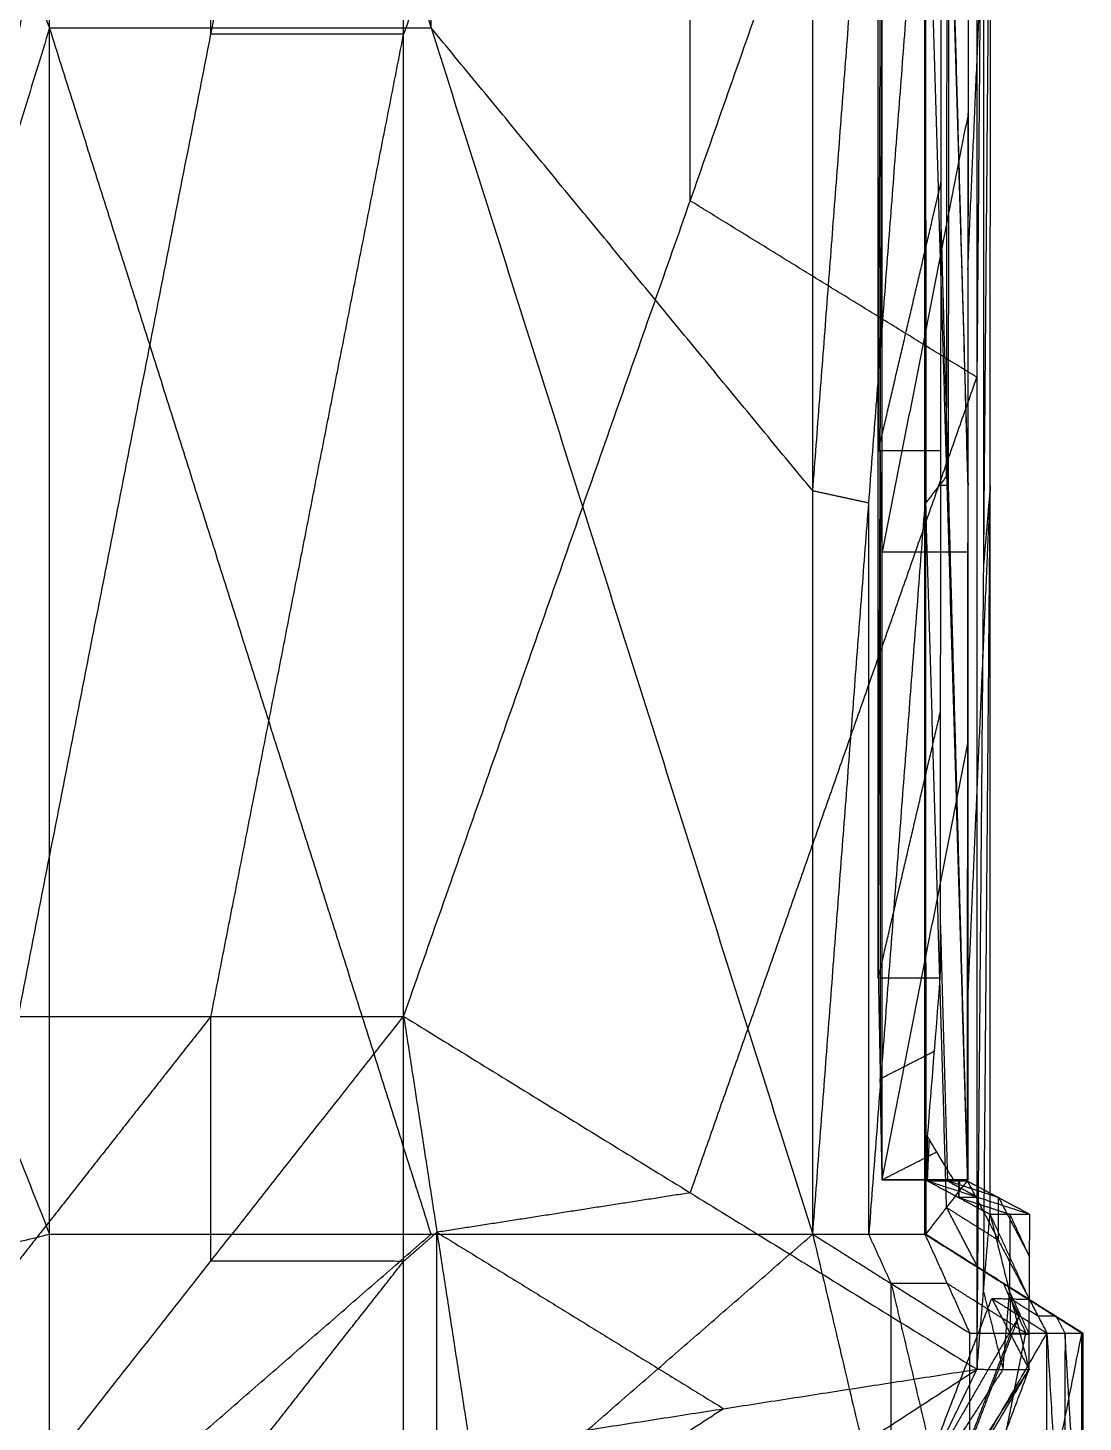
# Model space of a CAD drawing. Header units: millimetres. Extents: x -21 to -10.8, y -12.2 to 12.7.
# Drawn here: x -14.409 to -11.074, y -0.058 to 4.349 of the extents above; entities that cross this region are included whole.
import ezdxf

# ---------------------------------------------------------------- set-up
doc = ezdxf.new("R2010")
doc.units = ezdxf.units.MM
doc.header["$MEASUREMENT"] = 0
doc.layers.add('图层 03', color=5, linetype='Continuous', true_color=0x0000ff)

msp = doc.modelspace()

# ---------------------------------------------------------------- linework, layer by layer
at = {"layer": '图层 03'}
for points, degree in [([(-15.8882, 4.1192, 0.1456), (-15.1144, 6.1403, 0.3576), (-14.3405, 8.1614, 0.5695)], 2), ([(-15.6572, 3.8661, 0.2089), (-14.9989, 6.0137, 0.3892), (-14.3405, 8.1614, 0.5695)], 2), ([(-14.3405, 0.536, 0.5695), (-14.3405, 4.3487, 0.5695), (-14.3405, 8.1614, 0.5695)], 2), ([(-14.3405, 8.1614, 0.5695), (-13.1344, 4.3487, 0.5695), (-11.9283, 0.536, 0.5695)], 2), ([(-14.4396, 1.2244, -2.772), (-13.8305, 4.3292, -2.772), (-13.2213, 7.4341, -2.772)], 2), ([(-13.8305, 7.4337, -2.772), (-14.1351, 5.8813, -2.772), (-14.4396, 4.3288, -2.772)], 2), ([(-13.8305, 4.3292, -2.772), (-13.8305, 5.8814, -2.772), (-13.8305, 7.4337, -2.772)], 2), ([(-13.2213, 1.2244, -2.7713), (-13.2213, 4.3292, -2.7717), (-13.2213, 7.4341, -2.772)], 2), ([(-12.3156, 6.9069, -2.5086), (-12.7685, 5.618, -2.6402), (-13.2213, 4.3292, -2.7717)], 2), ([(-12.3156, 3.802, -2.5083), (-12.3156, 5.3544, -2.5084), (-12.3156, 6.9069, -2.5086)], 2), ([(-13.1344, 4.3487, 0.5695), (-13.1344, 5.5233, 0.5695), (-13.1344, 6.698, 0.5695)], 2), ([(-13.2213, 1.2244, -2.7713), (-12.3156, 3.802, -2.5083), (-11.4099, 6.3797, -2.2452)], 2), ([(-11.4099, 6.3797, -2.2452), (-11.4095, 3.2443, -2.2445), (-11.4091, 0.109, -2.2437)], 2), ([(-14.9989, 6.0137, 0.3892), (-14.6697, 5.1812, 0.4794), (-14.3405, 4.3487, 0.5695)], 2), ([(-11.3882, 5.7922, -2.0855), (-11.3989, 4.5183, -2.165), (-11.4095, 3.2443, -2.2445)], 2), ([(-11.3878, 2.6569, -2.0848), (-11.388, 4.2246, -2.0851), (-11.3882, 5.7922, -2.0855)], 2), ([(-11.9283, 0.536, 0.5695), (-11.9283, 2.8853, 0.5695), (-11.9283, 5.2346, 0.5695)], 2), ([(-11.4381, 3.5854, -1.8534), (-11.4023, 4.3951, -1.8896), (-11.3665, 5.2048, -1.9258)], 2), ([(-11.4091, 0.109, -2.2437), (-11.3878, 2.6569, -2.0848), (-11.3665, 5.2048, -1.9258)], 2), ([(-11.368, 0.5992, -1.925), (-11.3672, 2.902, -1.9254), (-11.3665, 5.2048, -1.9258)], 2), ([(-11.9283, 2.8853, 0.5695), (-11.8397, 4.0407, 0.4805), (-11.7511, 5.1961, 0.3915)], 2), ([(-11.9283, 0.536, 0.5695), (-11.7511, 2.8468, 0.3915), (-11.5738, 5.1576, 0.2135)], 2), ([(-11.5738, 0.536, 0.2135), (-11.5738, 2.8468, 0.2135), (-11.5738, 5.1576, 0.2135)], 2), ([(-11.5738, 5.1576, 0.2135), (-11.5723, 2.8468, -0.2005), (-11.5708, 0.536, -0.6145)], 2), ([(-11.5723, 5.1576, -0.2005), (-11.5715, 4.0022, -0.4075), (-11.5708, 2.8468, -0.6145)], 2), ([(-11.5723, 2.8468, -0.2005), (-11.5723, 4.0022, -0.2005), (-11.5723, 5.1576, -0.2005)], 2), ([(-11.5708, 0.536, -0.6145), (-11.5708, 2.8468, -0.6145), (-11.5708, 5.1576, -0.6145)], 2), ([(-11.5708, 5.1576, -0.6145), (-11.5052, 2.931, -0.6846), (-11.4396, 0.7044, -0.7548)], 2), ([(-11.5052, 2.931, -0.6846), (-11.5041, 4.03, -0.6844), (-11.5029, 5.129, -0.6842)], 2), ([(-11.5029, 5.129, -0.6842), (-11.4701, 4.0157, -0.7193), (-11.4374, 2.9024, -0.7544)], 2), ([(-11.498, 5.1004, -1.2393), (-11.4991, 4.0014, -1.2395), (-11.5003, 2.9024, -1.2396)], 2), ([(-11.4374, 2.9024, -0.7544), (-11.4677, 4.0014, -0.9968), (-11.498, 5.1004, -1.2393)], 2), ([(-11.4396, 0.7044, -0.7548), (-11.4374, 2.9024, -0.7544), (-11.4351, 5.1004, -0.754)], 2), ([(-11.721, 1.3464, -1.418), (-11.721, 3.0114, -1.418), (-11.721, 4.6765, -1.418)], 2), ([(-11.721, 1.3464, -1.418), (-11.7149, 3.0114, -1.6357), (-11.7088, 4.6765, -1.8534)], 2), ([(-11.7149, 4.6765, -1.6357), (-11.7179, 3.844, -1.5269), (-11.721, 3.0114, -1.418)], 2), ([(-11.7088, 0.7083, -1.8534), (-11.7088, 2.6924, -1.8534), (-11.7088, 4.6765, -1.8534)], 2), ([(-11.5226, 3.7111, -1.418), (-11.5222, 4.0329, -1.418), (-11.5219, 4.3547, -1.418), (-11.5216, 4.6765, -1.418)], 3), ([(-11.4369, 4.6765, -1.8534), (-11.4373, 4.3128, -1.8534), (-11.4377, 3.9491, -1.8534), (-11.4381, 3.5854, -1.8534)], 3), ([(-14.3405, 4.3487, 0.5695), (-14.6697, 3.2748, 0.4794), (-14.9989, 2.201, 0.3892)], 2), ([(-14.3405, 4.3487, 0.5695), (-13.7375, 4.3487, 0.5695), (-13.1344, 4.3487, 0.5695)], 2), ([(-13.1344, 0.536, 0.5695), (-13.7375, 2.4423, 0.5695), (-14.3405, 4.3487, 0.5695)], 2), ([(-13.2213, 4.3292, -2.7717), (-13.5259, 4.3292, -2.7719), (-13.8305, 4.3292, -2.772)], 2), ([(-13.8305, 1.2244, -2.7717), (-13.5259, 2.7768, -2.7717), (-13.2213, 4.3292, -2.7717)], 2), ([(-11.9283, 2.8853, 0.5695), (-12.5314, 3.617, 0.5695), (-13.1344, 4.3487, 0.5695)], 2), ([(-11.4375, 4.075, -1.8534), (-11.5732, 3.3837, -1.8534), (-11.7088, 2.6924, -1.8534)], 2), ([(-15.6572, 3.8661, 0.2089), (-14.9989, 2.201, 0.3892), (-14.3405, 0.536, 0.5695)], 2), ([(-11.721, 3.0114, -1.418), (-11.6217, 3.4366, -1.418), (-11.5224, 3.8618, -1.418)], 2), ([(-11.4095, 3.2443, -2.2445), (-11.8626, 3.5232, -2.3764), (-12.3156, 3.802, -2.5083)], 2), ([(-11.5226, 3.7111, -1.418), (-11.4811, 2.2078, -1.0864), (-11.4396, 0.7044, -0.7548)], 2), ([(-12.3152, 0.6667, -2.5075), (-11.8624, 1.9555, -2.376), (-11.4095, 3.2443, -2.2445)], 2), ([(-11.5233, 3.0114, -1.418), (-11.6221, 3.0114, -1.418), (-11.721, 3.0114, -1.418)], 2), ([(-11.721, 3.0114, -1.418), (-11.7179, 3.0114, -1.5269), (-11.7149, 3.0114, -1.6357)], 2), ([(-11.7149, 3.0114, -1.6357), (-11.7149, 2.0194, -1.6357), (-11.7149, 1.0273, -1.6357)], 2), ([(-11.7088, 2.6924, -1.8534), (-11.7118, 2.8519, -1.7445), (-11.7149, 3.0114, -1.6357)], 2), ([(-11.5708, 2.8468, -0.6145), (-11.538, 2.8889, -0.6496), (-11.5052, 2.931, -0.6846)], 2), ([(-11.7511, 2.8468, 0.3915), (-11.8397, 2.866, 0.4805), (-11.9283, 2.8853, 0.5695)], 2), ([(-11.5003, 2.9024, -1.2396), (-11.5118, 2.9024, -1.3288), (-11.5234, 2.9024, -1.418)], 2), ([(-11.3672, 2.902, -1.9254), (-11.4028, 2.0966, -1.8894), (-11.4384, 1.2911, -1.8534)], 2), ([(-11.3886, 0.3541, -2.0844), (-11.3779, 1.6281, -2.0049), (-11.3672, 2.902, -1.9254)], 2), ([(-11.3672, 2.902, -1.9254), (-11.3775, 2.7795, -2.0051), (-11.3878, 2.6569, -2.0848)], 2), ([(-11.7511, 0.536, 0.3915), (-11.7511, 1.6914, 0.3915), (-11.7511, 2.8468, 0.3915)], 2), ([(-11.5738, 2.8468, 0.2135), (-11.6625, 1.6914, 0.3025), (-11.7511, 0.536, 0.3915)], 2), ([(-11.5738, 2.8468, 0.2135), (-11.5731, 2.8468, 0.0065), (-11.5723, 2.8468, -0.2005)], 2), ([(-11.5723, 0.536, -0.2005), (-11.5731, 1.6914, 0.0065), (-11.5738, 2.8468, 0.2135)], 2), ([(-11.5052, 0.6202, -0.6846), (-11.538, 1.7335, -0.6496), (-11.5708, 2.8468, -0.6145)], 2), ([(-11.7088, 2.6924, -1.8534), (-11.5735, 2.6924, -1.8534), (-11.4382, 2.6924, -1.8534)], 2), ([(-11.721, 1.3464, -1.418), (-11.6226, 1.7678, -1.418), (-11.5241, 2.1893, -1.418)], 2), ([(-11.525, 1.3464, -1.418), (-11.5247, 1.6273, -1.418), (-11.5244, 1.9083, -1.418), (-11.5241, 2.1893, -1.418)], 3), ([(-11.7088, 0.7083, -1.8534), (-11.5735, 1.3976, -1.8534), (-11.4383, 2.087, -1.8534)], 2), ([(-11.4383, 2.087, -1.8534), (-11.4384, 1.6274, -1.8534), (-11.4385, 1.1679, -1.8534), (-11.4385, 0.7083, -1.8534)], 3), ([(-11.5248, 1.5131, -1.418), (-11.5137, 1.1088, -1.3288), (-11.5025, 0.7044, -1.2396)], 2), ([(-11.721, 1.3464, -1.418), (-11.7149, 1.0273, -1.6357), (-11.7088, 0.7083, -1.8534)], 2), ([(-11.721, 1.3464, -1.418), (-11.7149, 1.0273, -1.6128), (-11.7088, 0.7083, -1.8076)], 2), ([(-11.721, 1.3464, -1.418), (-11.623, 1.3464, -1.418), (-11.525, 1.3464, -1.418)], 2), ([(-11.5653, 0.8444, -1.7245), (-11.5519, 1.0117, -1.6224), (-11.5384, 1.179, -1.5202), (-11.525, 1.3464, -1.418)], 3), ([(-14.4396, -0.3225, -3.5504), (-13.8305, 0.451, -3.1609), (-13.2213, 1.2244, -2.7713)], 2), ([(-14.4396, 1.2244, -2.772), (-13.8305, 1.2244, -2.7717), (-13.2213, 1.2244, -2.7713)], 2), ([(-13.8305, 1.2244, -2.7717), (-14.1351, 0.8377, -2.9665), (-14.4396, 0.451, -3.1612)], 2), ([(-13.8305, 0.451, -3.1609), (-13.8305, 0.8377, -2.9663), (-13.8305, 1.2244, -2.7717)], 2), ([(-13.2213, -0.324, -3.5535), (-13.2213, 0.4502, -3.1624), (-13.2213, 1.2244, -2.7713)], 2), ([(-13.2213, 1.2244, -2.7713), (-13.1161, 0.5421, -2.5967), (-13.0109, -0.1403, -2.4221)], 2), ([(-13.2213, 1.2244, -2.7713), (-12.3152, 0.6667, -2.5075), (-11.4091, 0.109, -2.2437)], 2), ([(-11.7149, 1.0273, -1.6128), (-11.6292, 1.071, -1.5862), (-11.5436, 1.1147, -1.5595)], 2), ([(-11.7149, 1.0273, -1.6357), (-11.7149, 1.0273, -1.6243), (-11.7149, 1.0273, -1.6128)], 2), ([(-11.7088, 0.7083, -1.8305), (-11.7118, 0.8678, -1.7331), (-11.7149, 1.0273, -1.6357)], 2), ([(-11.5654, 0.7044, -1.7245), (-11.5654, 0.7744, -1.7245), (-11.5653, 0.8444, -1.7245)], 2), ([(-11.5597, 0.8348, -1.7304), (-11.5615, 0.838, -1.7284), (-11.5634, 0.8412, -1.7265), (-11.5653, 0.8444, -1.7245)], 3), ([(-11.7088, 0.7083, -1.8076), (-11.6226, 0.7522, -1.7808), (-11.5365, 0.7962, -1.7539)], 2), ([(-11.5654, 0.7044, -1.7245), (-11.5626, 0.7696, -1.7274), (-11.5597, 0.8348, -1.7304)], 2), ([(-11.5365, 0.7962, -1.7539), (-11.5442, 0.8091, -1.7461), (-11.5519, 0.8219, -1.7382), (-11.5597, 0.8348, -1.7304)], 3), ([(-11.4836, 0.7083, -1.8076), (-11.5012, 0.7376, -1.7897), (-11.5188, 0.7669, -1.7718), (-11.5365, 0.7962, -1.7539)], 3), ([(-11.7088, 0.7083, -1.8534), (-11.7088, 0.7083, -1.8305), (-11.7088, 0.7083, -1.8076)], 2), ([(-11.7088, 0.7083, -1.8534), (-11.5737, 0.7083, -1.8534), (-11.4385, 0.7083, -1.8534)], 2), ([(-11.7088, 0.7083, -1.8076), (-11.592, 0.7083, -1.8119), (-11.4752, 0.7083, -1.8162)], 2), ([(-11.7088, 0.7083, -1.8076), (-11.5962, 0.7083, -1.8076), (-11.4836, 0.7083, -1.8076)], 2), ([(-11.7088, 0.7083, -1.8305), (-11.5849, 0.7083, -1.8305), (-11.4611, 0.7083, -1.8305)], 2), ([(-11.4518, 0.7083, -1.8399), (-11.5803, 0.7083, -1.8352), (-11.7088, 0.7083, -1.8305)], 2), ([(-11.4752, 0.7083, -1.8162), (-11.478, 0.7083, -1.8133), (-11.4808, 0.7083, -1.8105), (-11.4836, 0.7083, -1.8076)], 3), ([(-11.4385, 0.7083, -1.8534), (-11.4508, 0.7083, -1.841), (-11.463, 0.7083, -1.8286), (-11.4752, 0.7083, -1.8162)], 3), ([(-11.4667, 0.6518, -1.8248), (-11.4667, 0.6801, -1.8248), (-11.4667, 0.7083, -1.8248)], 2), ([(-11.4642, 0.7083, -1.8273), (-11.4655, 0.6801, -1.826), (-11.4667, 0.6518, -1.8248)], 2), ([(-12.3152, 0.6667, -2.5075), (-12.7157, 0.6044, -2.5521), (-13.1161, 0.5421, -2.5967)], 2), ([(-11.5708, 0.536, -0.6145), (-11.5052, 0.6202, -0.6846), (-11.4396, 0.7044, -0.7548)], 2), ([(-11.5654, 0.7044, -1.7245), (-11.5025, 0.7044, -1.2396), (-11.4396, 0.7044, -0.7548)], 2), ([(-11.5654, 0.7044, -1.7245), (-11.4667, 0.6518, -1.8248), (-11.368, 0.5992, -1.925)], 2), ([(-11.5654, 0.7044, -1.7245), (-11.4038, 0.6518, -1.3399), (-11.2422, 0.5992, -0.9553)], 2), ([(-11.5025, 0.7044, -1.2396), (-11.4532, 0.6781, -1.2898), (-11.4038, 0.6518, -1.3399)], 2), ([(-11.3409, 0.6518, -0.855), (-11.4217, 0.6781, -1.0473), (-11.5025, 0.7044, -1.2396)], 2), ([(-11.4396, 0.7044, -0.7548), (-11.3417, 0.5173, -0.855), (-11.2437, 0.3301, -0.9553)], 2), ([(-11.4396, 0.7044, -0.7548), (-11.3409, 0.6518, -0.855), (-11.2422, 0.5992, -0.9553)], 2), ([(-11.5052, 0.6202, -0.6846), (-11.4234, 0.5687, -0.7698), (-11.3417, 0.5173, -0.855)], 2), ([(-11.4072, 0.433, -0.7849), (-11.4562, 0.5266, -0.7348), (-11.5052, 0.6202, -0.6846)], 2), ([(-11.4667, 0.6518, -1.8248), (-11.3859, 0.6255, -1.6325), (-11.3051, 0.5992, -1.4402)], 2), ([(-11.4038, 0.6518, -1.3399), (-11.4353, 0.6518, -1.5823), (-11.4667, 0.6518, -1.8248)], 2), ([(-11.3417, 0.5173, -0.855), (-11.3413, 0.5846, -0.855), (-11.3409, 0.6518, -0.855)], 2), ([(-11.3409, 0.6518, -0.855), (-11.2919, 0.5583, -0.9051), (-11.2429, 0.4647, -0.9553)], 2), ([(-11.4091, 0.109, -2.2437), (-11.3886, 0.3541, -2.0844), (-11.368, 0.5992, -1.925)], 2), ([(-11.368, 0.5992, -1.925), (-11.3062, 0.3537, -1.4935), (-11.2445, 0.1083, -1.062)], 2), ([(-11.368, 0.5992, -1.925), (-11.3058, 0.4647, -1.4402), (-11.2437, 0.3301, -0.9553)], 2), ([(-11.368, 0.5992, -1.925), (-11.3051, 0.5992, -1.4402), (-11.2422, 0.5992, -0.9553)], 2), ([(-11.3051, 0.5992, -1.4402), (-11.3055, 0.532, -1.4402), (-11.3058, 0.4647, -1.4402)], 2), ([(-11.2429, 0.4647, -0.9553), (-11.274, 0.532, -1.1977), (-11.3051, 0.5992, -1.4402)], 2), ([(-11.2437, 0.3301, -0.9553), (-11.2429, 0.4647, -0.9553), (-11.2422, 0.5992, -0.9553)], 2), ([(-15.6579, 0.2173, 0.2089), (-14.9992, 0.3766, 0.3892), (-14.3405, 0.536, 0.5695)], 2), ([(-14.3405, -1.5614, 0.5695), (-14.3405, -0.5127, 0.5695), (-14.3405, 0.536, 0.5695)], 2), ([(-14.3405, -1.5614, 0.5695), (-13.1344, -0.5127, 0.5695), (-11.9283, 0.536, 0.5695)], 2), ([(-14.3405, 0.536, 0.5695), (-13.1344, 0.536, 0.5695), (-11.9283, 0.536, 0.5695)], 2), ([(-14.3405, -0.5127, 0.5695), (-13.7375, 0.0116, 0.5695), (-13.1344, 0.536, 0.5695)], 2), ([(-13.1161, 0.5421, -2.5967), (-13.1687, 0.4961, -2.8795), (-13.2213, 0.4502, -3.1624)], 2), ([(-13.1161, -0.2321, -2.9878), (-13.1161, 0.155, -2.7922), (-13.1161, 0.5421, -2.5967)], 2), ([(-13.1161, 0.5421, -2.5967), (-12.6631, 0.2632, -2.4648), (-12.21, -0.0156, -2.3329)], 2), ([(-11.9283, 0.536, 0.5695), (-11.7511, 0.536, 0.3915), (-11.5738, 0.536, 0.2135)], 2), ([(-11.9283, 0.536, 0.5695), (-11.6802, -0.5127, 0.5695), (-11.432, -1.5614, 0.5695)], 2), ([(-11.9283, 0.536, 0.5695), (-11.6802, 0.3797, 0.5695), (-11.432, 0.2234, 0.5695)], 2), ([(-11.6802, 0.3797, 0.5695), (-11.7156, 0.4578, 0.4805), (-11.7511, 0.536, 0.3915)], 2), ([(-11.5738, 0.536, 0.2135), (-11.5723, 0.536, -0.2005), (-11.5708, 0.536, -0.6145)], 2), ([(-11.5738, 0.536, 0.2135), (-11.5029, 0.3797, 0.3915), (-11.432, 0.2234, 0.5695)], 2), ([(-11.5738, 0.536, 0.2135), (-11.3257, 0.3797, 0.2135), (-11.0775, 0.2234, 0.2135)], 2), ([(-11.5723, 0.536, -0.2005), (-11.4482, 0.4578, -0.2005), (-11.3241, 0.3797, -0.2005)], 2), ([(-11.5708, 0.536, -0.6145), (-11.4072, 0.433, -0.7849), (-11.2437, 0.3301, -0.9553)], 2), ([(-11.5708, 0.536, -0.6145), (-11.3241, 0.3797, -0.2005), (-11.0775, 0.2234, 0.2135)], 2), ([(-13.2213, 0.4502, -3.1624), (-13.5259, 0.4506, -3.1616), (-13.8305, 0.451, -3.1609)], 2), ([(-13.8305, -0.3233, -3.552), (-13.5259, 0.0635, -3.3572), (-13.2213, 0.4502, -3.1624)], 2), ([(-11.3058, 0.4647, -1.4402), (-11.306, 0.4092, -1.4668), (-11.3062, 0.3537, -1.4935)], 2), ([(-11.4072, 0.433, -0.7849), (-11.2839, 0.3549, -0.5779), (-11.1606, 0.2767, -0.3709)], 2), ([(-14.9992, 0.3766, 0.3892), (-14.6699, -0.068, 0.4794), (-14.3405, -0.5127, 0.5695)], 2), ([(-11.5029, 0.3797, 0.3915), (-11.5916, 0.3797, 0.4805), (-11.6802, 0.3797, 0.5695)], 2), ([(-11.6802, 0.3797, 0.5695), (-11.5561, -0.1447, 0.5695), (-11.432, -0.669, 0.5695)], 2), ([(-11.6802, -0.5127, 0.5695), (-11.6802, -0.0665, 0.5695), (-11.6802, 0.3797, 0.5695)], 2), ([(-11.2548, 0.2234, 0.3915), (-11.3788, 0.3015, 0.3915), (-11.5029, 0.3797, 0.3915)], 2), ([(-11.3886, 0.3541, -2.0844), (-11.3577, 0.2314, -1.8686), (-11.3268, 0.1086, -1.6529)], 2), ([(-11.3268, 0.1086, -1.6529), (-11.3165, 0.2312, -1.5732), (-11.3062, 0.3537, -1.4935)], 2), ([(-11.3257, 0.3797, 0.2135), (-11.2902, 0.3015, 0.3025), (-11.2548, 0.2234, 0.3915)], 2), ([(-11.3241, 0.3797, -0.2005), (-11.3249, 0.3797, 0.0065), (-11.3257, 0.3797, 0.2135)], 2), ([(-11.1606, 0.2767, -0.3709), (-11.2424, 0.3282, -0.2857), (-11.3241, 0.3797, -0.2005)], 2), ([(-11.3062, 0.3537, -1.4935), (-11.2752, 0.2865, -1.2511), (-11.2441, 0.2192, -1.0086)], 2), ([(-11.8285, -0.8821, -1.5133), (-11.5956, -0.2745, -1.5133), (-11.3626, 0.3332, -1.5133)], 2), ([(-11.3626, 0.3332, -1.5133), (-11.3036, 0.2207, -1.2877), (-11.2445, 0.1083, -1.062)], 2), ([(-11.3626, 0.3332, -1.5133), (-11.3032, 0.3316, -1.2343), (-11.2437, 0.3301, -0.9553)], 2), ([(-11.3626, 0.3332, -1.5133), (-11.2753, 0.2783, -1.5133), (-11.1881, 0.2234, -1.5133)], 2), ([(-11.3036, 0.2207, -1.2877), (-11.3034, 0.2762, -1.261), (-11.3032, 0.3316, -1.2343)], 2), ([(-11.3032, 0.3316, -1.2343), (-11.2893, 0.305, -1.3738), (-11.2753, 0.2783, -1.5133)], 2), ([(-11.2159, 0.2767, -1.2343), (-11.2595, 0.3042, -1.2343), (-11.3032, 0.3316, -1.2343)], 2), ([(-11.2445, 0.1083, -1.062), (-11.2441, 0.2192, -1.0086), (-11.2437, 0.3301, -0.9553)], 2), ([(-11.2437, 0.3301, -0.9553), (-11.2159, 0.2767, -1.2343), (-11.1881, 0.2234, -1.5133)], 2), ([(-11.2437, 0.3301, -0.9553), (-11.1606, 0.2767, -0.3709), (-11.0775, 0.2234, 0.2135)], 2), ([(-11.2437, 0.3301, -0.9553), (-11.1587, 0.2767, -0.9553), (-11.0737, 0.2234, -0.9553)], 2), ([(-11.2753, 0.2783, -1.5133), (-11.4355, 0.0019, -1.5133), (-11.5956, -0.2745, -1.5133)], 2), ([(-11.5083, -0.3294, -1.5133), (-11.3918, -0.0255, -1.5133), (-11.2753, 0.2783, -1.5133)], 2), ([(-11.1587, 0.2767, -0.9553), (-11.1873, 0.2767, -1.0948), (-11.2159, 0.2767, -1.2343)], 2), ([(-11.0756, 0.2234, -0.3709), (-11.1181, 0.2501, -0.3709), (-11.1606, 0.2767, -0.3709)], 2), ([(-11.1309, 0.2234, -1.2343), (-11.1448, 0.2501, -1.0948), (-11.1587, 0.2767, -0.9553)], 2), ([(-11.1587, 0.2767, -0.9553), (-11.1172, 0.2501, -0.6631), (-11.0756, 0.2234, -0.3709)], 2), ([(-11.8285, -0.8821, -1.5133), (-11.5083, -0.3294, -1.5133), (-11.1881, 0.2234, -1.5133)], 2), ([(-11.3036, 0.2207, -1.2877), (-11.42, -0.0831, -1.2877), (-11.5365, -0.3869, -1.2877)], 2), ([(-11.432, -1.5614, 0.5695), (-11.432, -0.669, 0.5695), (-11.432, 0.2234, 0.5695)], 2), ([(-11.432, -1.5614, 0.5695), (-11.2548, -0.669, 0.3915), (-11.0775, 0.2234, 0.2135)], 2), ([(-11.432, 0.2234, 0.5695), (-11.2548, 0.2234, 0.3915), (-11.0775, 0.2234, 0.2135)], 2), ([(-11.432, -0.669, 0.5695), (-11.3434, -0.2228, 0.4805), (-11.2548, 0.2234, 0.3915)], 2), ([(-11.2441, 0.2192, -1.0086), (-11.2738, 0.2199, -1.1482), (-11.3036, 0.2207, -1.2877)], 2), ([(-11.1881, -1.6635, -1.5133), (-11.1881, -0.7201, -1.5133), (-11.1881, 0.2234, -1.5133)], 2), ([(-11.1881, 0.2234, -1.5133), (-11.132, -0.7201, -1.2343), (-11.076, -1.6635, -0.9553)], 2), ([(-11.1881, 0.2234, -1.5133), (-11.1309, 0.2234, -1.2343), (-11.0737, 0.2234, -0.9553)], 2), ([(-11.1309, 0.2234, -1.2343), (-11.1314, -0.2483, -1.2343), (-11.132, -0.7201, -1.2343)], 2), ([(-11.0748, -0.7201, -0.9553), (-11.1029, -0.2483, -1.0948), (-11.1309, 0.2234, -1.2343)], 2), ([(-11.0775, -1.6635, 0.2135), (-11.0775, -0.7201, 0.2135), (-11.0775, 0.2234, 0.2135)], 2), ([(-11.0775, -1.6635, 0.2135), (-11.0756, -0.7201, -0.3709), (-11.0737, 0.2234, -0.9553)], 2), ([(-11.0775, 0.2234, 0.2135), (-11.0756, 0.2234, -0.3709), (-11.0737, 0.2234, -0.9553)], 2), ([(-11.0775, -0.7201, 0.2135), (-11.0766, -0.2483, -0.0787), (-11.0756, 0.2234, -0.3709)], 2), ([(-11.076, -1.6635, -0.9553), (-11.0748, -0.7201, -0.9553), (-11.0737, 0.2234, -0.9553)], 2), ([(-15.6579, 0.2173, 0.2089), (-14.9992, -0.672, 0.3892), (-14.3405, -1.5614, 0.5695)], 2), ([(-13.0109, -0.1403, -2.4221), (-12.21, -0.0156, -2.3329), (-11.4091, 0.109, -2.2437)], 2), ([(-12.0602, -0.3141, -2.2414), (-11.7347, -0.1025, -2.2426), (-11.4091, 0.109, -2.2437)], 2), ([(-11.8895, -0.8836, -2.0272), (-11.6493, -0.3873, -2.1355), (-11.4091, 0.109, -2.2437)], 2), ([(-11.8895, -0.8836, -2.0272), (-11.567, -0.3877, -1.5446), (-11.2445, 0.1083, -1.062)], 2), ([(-11.8285, -0.8821, -1.5133), (-11.5365, -0.3869, -1.2877), (-11.2445, 0.1083, -1.062)], 2), ([(-11.3268, 0.1086, -1.6529), (-11.4881, -0.1393, -1.8942), (-11.6493, -0.3873, -2.1355)], 2), ([(-11.618, -0.8836, -1.0071), (-11.4313, -0.3877, -1.0346), (-11.2445, 0.1083, -1.062)], 2), ([(-11.4091, 0.109, -2.2437), (-11.3268, 0.1086, -1.6529), (-11.2445, 0.1083, -1.062)], 2), ([(-12.21, -0.0156, -2.3329), (-12.3728, -0.1214, -2.3323), (-12.5356, -0.2272, -2.3318)], 2)]:
    msp.add_open_spline(points, degree=degree, dxfattribs=at)
for points, knots in [([(-11.5241, 2.1893, -1.418), (-11.5239, 2.4429, -1.418), (-11.5236, 2.6965, -1.418), (-11.5233, 2.9502, -1.418), (-11.5231, 3.2038, -1.418), (-11.5228, 3.4575, -1.418), (-11.5226, 3.7111, -1.418)], [0, 0, 0, 0, 0.760918, 0.760918, 0.760918, 1.521836, 1.521836, 1.521836, 1.521836]), ([(-11.4381, 3.5854, -1.8534), (-11.4381, 3.3357, -1.8534), (-11.4381, 3.0859, -1.8534), (-11.4382, 2.8362, -1.8534), (-11.4382, 2.5865, -1.8534), (-11.4383, 2.3368, -1.8534), (-11.4383, 2.087, -1.8534)], [0, 0, 0, 0, 0.749171, 0.749171, 0.749171, 1.498342, 1.498342, 1.498342, 1.498342])]:
    msp.add_open_spline(points, degree=3, knots=knots, dxfattribs=at)

doc.saveas('drawing.dxf')
